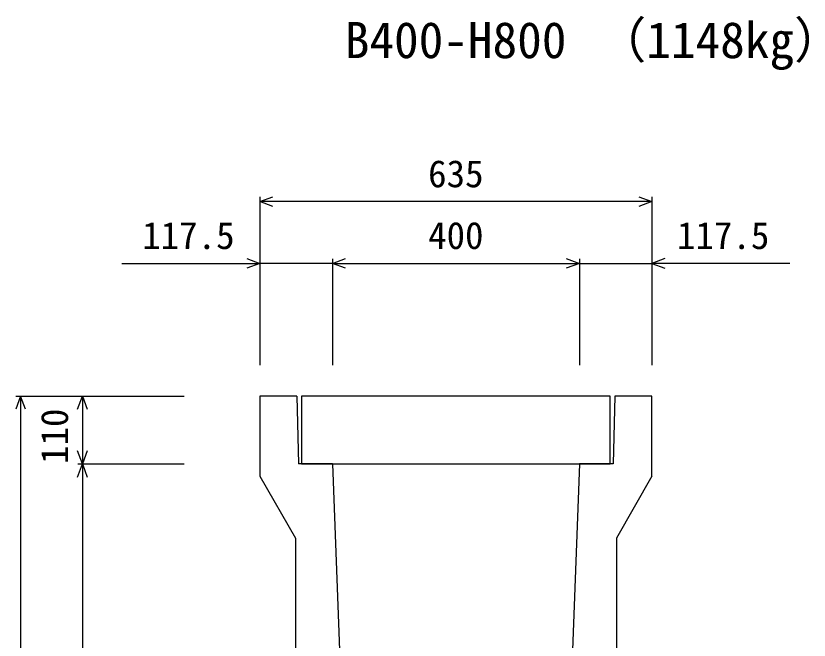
# Model space of a CAD drawing. Units: millimetres, scale not verified. Extents: x -25200 to 25200, y -8910 to 8910.
# Drawn here: x 11947 to 13232, y -1228 to -216 of the extents above; entities that cross this region are included whole.
import ezdxf
from ezdxf.enums import TextEntityAlignment as Align

# ---------------------------------------------------------------- set-up
doc = ezdxf.new("R2010")
doc.units = ezdxf.units.MM
doc.header["$LTSCALE"] = 30
for name, color, linetype, lineweight in [('0-0_DIM', 7, 'Continuous', 25), ('0-2_HATCH', 6, 'Continuous', 25), ('0-5_OUTLINE', 3, 'Continuous', 25), ('0-6_TXT', 7, 'Continuous', 25)]:
    doc.layers.add(name, color=color, linetype=linetype, lineweight=lineweight)
doc.styles.add('ＭＳ ゴシック', font='')
doc.styles.get('ＭＳ ゴシック').set_extended_font_data('MS Gothic')

msp = doc.modelspace()

# ---------------------------------------------------------------- linework, layer by layer
at = {"layer": '0-0_DIM'}
for p, q in [((12342.28, -509.73), (12342.28, -782.23)), ((12977.28, -509.73), (12977.28, -782.23)), ((12977.28, -517.23), (12342.28, -517.23)), ((12459.78, -609.73), (12459.78, -782.23)), ((12859.78, -609.73), (12859.78, -782.23)), ((12118.9, -617.23), (12342.28, -617.23)), ((12459.78, -617.23), (12342.28, -617.23)), ((12459.78, -617.23), (12859.78, -617.23)), ((12859.78, -617.23), (12977.28, -617.23)), ((13200.66, -617.23), (12977.28, -617.23)), ((11947.28, -832.23), (12219.78, -832.23)), ((11954.78, -832.23), (11954.78, -1832.23)), ((12054.78, -832.23), (12054.78, -942.23)), ((12047.28, -942.23), (12219.78, -942.23)), ((12054.78, -942.23), (12054.78, -1742.23))]:
    msp.add_line(p, q, dxfattribs=at)
for points in [[(12363.42, -524.93), (12342.28, -517.23), (12363.42, -509.54)], [(12956.14, -509.54), (12977.28, -517.23), (12956.14, -524.93)], [(12321.14, -609.54), (12342.28, -617.23), (12321.14, -624.93)], [(12480.92, -624.93), (12459.78, -617.23), (12480.92, -609.54)], [(12838.64, -609.54), (12859.78, -617.23), (12838.64, -624.93)], [(12998.42, -609.54), (12977.28, -617.23), (12998.42, -624.93)], [(11962.48, -853.38), (11954.78, -832.23), (11947.08, -853.38)], [(12047.08, -853.38), (12054.78, -832.23), (12062.47, -853.38)], [(12062.47, -921.09), (12054.78, -942.23), (12047.08, -921.09)], [(12047.08, -963.38), (12054.78, -942.23), (12062.47, -963.38)]]:
    msp.add_lwpolyline(points, dxfattribs=at)
at = {"layer": '0-2_HATCH'}
msp.add_lwpolyline([(12409.78, -942.23), (12909.78, -942.23), (12909.78, -832.23), (12409.78, -832.23)], close=True, dxfattribs=at)
at = {"layer": '0-5_OUTLINE'}
for p, q in [((12402.28, -832.23), (12342.28, -832.23)), ((12402.28, -832.23), (12404.78, -942.23)), ((12977.28, -832.23), (12917.28, -832.23)), ((12977.28, -962.23), (12977.28, -832.23)), ((12459.78, -942.23), (12404.78, -942.23)), ((12459.78, -942.23), (12487.97, -1694.11)), ((12859.78, -942.23), (12831.58, -1694.11))]:
    msp.add_line(p, q, dxfattribs=at)
for points in [[(12342.28, -832.23), (12342.28, -962.23), (12399.78, -1062.23), (12399.78, -1674.73)], [(12917.28, -832.23), (12914.78, -942.23), (12859.78, -942.23)], [(12977.28, -962.23), (12919.78, -1062.23), (12919.78, -1674.73)]]:
    msp.add_lwpolyline(points, dxfattribs=at)

# ---------------------------------------------------------------- texts
at = {"layer": '0-0_DIM', "style": 'ＭＳ ゴシック'}
for s, p in [('635', (12614.78, -507.23)), ('117.5', (12151.67, -607.23)), ('400', (12614.78, -607.23)), ('117.5', (13017.89, -607.23))]:
    msp.add_text(s, height=43.99, dxfattribs=at).set_placement(p, align=Align.BOTTOM_LEFT)
msp.add_text('110', height=43.99, rotation=90, dxfattribs=at).set_placement((12044.78, -942.23), align=Align.BOTTOM_LEFT)
at = {"layer": '0-6_TXT', "style": 'ＭＳ ゴシック'}
for s, p in [('（1148kg）', (12888.15, -302.45)), ('B400-H800', (12479.78, -302.45))]:
    msp.add_text(s, height=58.65, dxfattribs=at).set_placement(p, align=Align.BOTTOM_LEFT)

doc.saveas('drawing.dxf')
